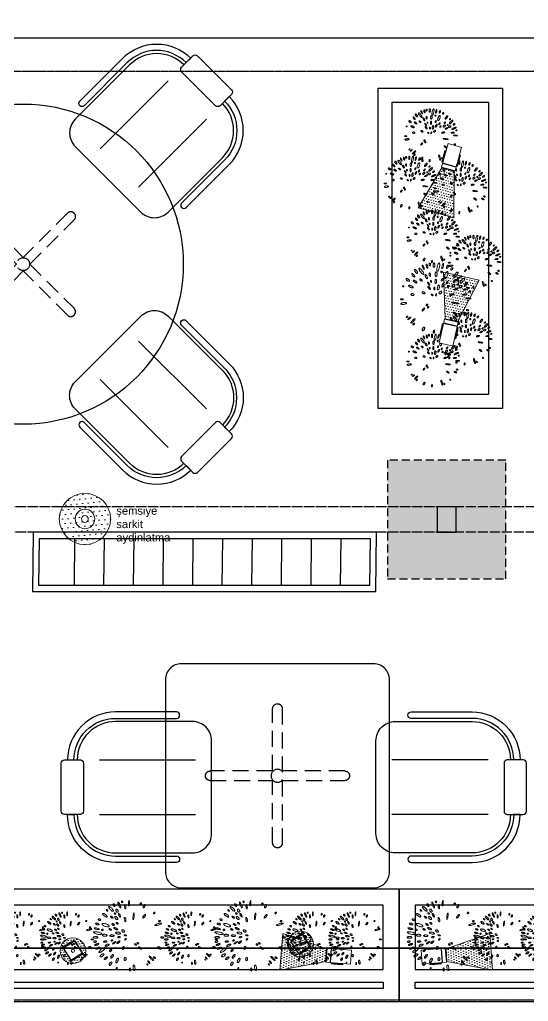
# Model space of a CAD drawing. Header units: millimetres. Extents: x 2562 to 7288, y 778 to 5635.
# Drawn here: x 4990.1 to 5148.9, y 969.2 to 1275.7 of the extents above; entities that cross this region are included whole.
import ezdxf

# ---------------------------------------------------------------- set-up
doc = ezdxf.new("R2010")
doc.units = ezdxf.units.MM
doc.set_wipeout_variables(frame=1)
doc.linetypes.add('HIDDEN', pattern=[0.375, 0.25, -0.125])
doc.linetypes.add('x-ref_base plan 1$0$C2-A104-16$0$HIDDEN', pattern=[0.375, 0.25, -0.125])
for name, color, linetype in [('0-gnl-gor1', 1, 'Continuous'), ('0-gnl-gor2', 6, 'Continuous'), ('0-gnl-gor3', 252, 'Continuous'), ('0-gnl-gor5', 254, 'Continuous'), ('0-gnl-merdiven', 6, 'Continuous'), ('0-gnl-ust', 191, 'HIDDEN'), ('2-tef-aksesuar', 30, 'Continuous'), ('BH-DO-NOTLAR', 12, 'Continuous'), ('yeni string aydinlatma', 30, 'Continuous')]:
    doc.layers.add(name, color=color, linetype=linetype)
doc.layers.add('ONOFF_LI-11', color=7, linetype='Continuous', lineweight=0, true_color=0xcc33a1)
doc.styles.get("Standard").update_dxf_attribs({"font": 'arial.ttf'})
doc.linetypes.add('ZIGZAG', pattern='A,0.00254,-5.08,[131,ltypeshp.shx,S=5.08,R=0,X=-5.08,Y=0],-10.16,[131,ltypeshp.shx,S=5.08,R=180,X=5.08,Y=0],-5.08', length=20.32254)

# ---------------------------------------------------------------- blocks, each defined once
blk = doc.blocks.new('BP_Abelia grandiflora')
at = {"layer": '0-gnl-gor5', "lineweight": 9}
for points in [[(-0.1169, 0.1861, 0.228205), (-0.1179, 0.1848, 0.088786), (-0.1179, 0.181, 0.045809), (-0.1169, 0.177, 0.034018), (-0.1147, 0.1718, 0.034018), (-0.1117, 0.167, 0.045809), (-0.109, 0.1638, 0.088786), (-0.1059, 0.1617, 0.228205), (-0.1043, 0.1617, 0.228205), (-0.1034, 0.163, 0.088786), (-0.1033, 0.1668, 0.045809), (-0.1044, 0.1708, 0.034018), (-0.1066, 0.176, 0.034018), (-0.1095, 0.1808, 0.045809), (-0.1123, 0.184, 0.088786), (-0.1154, 0.1861, 0.228205)], [(-0.0949, 0.2077, 0.206976), (-0.0962, 0.2062, 0.096084), (-0.0969, 0.2021, 0.052894), (-0.0962, 0.1976, 0.039992), (-0.0943, 0.1919, 0.039992), (-0.0914, 0.1866, 0.052894), (-0.0886, 0.183, 0.096084), (-0.0851, 0.1807, 0.206976), (-0.0831, 0.1807, 0.206976), (-0.0818, 0.1821, 0.096084), (-0.0811, 0.1862, 0.052894), (-0.0818, 0.1908, 0.039992), (-0.0837, 0.1965, 0.039992), (-0.0866, 0.2018, 0.052894), (-0.0894, 0.2054, 0.096084), (-0.0929, 0.2077, 0.206976)], [(-0.0624, 0.1861, 0.029169), (-0.0573, 0.1778, 0.03978), (-0.0528, 0.1723, 0.081053), (-0.0476, 0.1685, 0.247796), (-0.0454, 0.1685, 0.247796), (-0.0441, 0.1704, 0.081053), (-0.0445, 0.1768, 0.03978), (-0.0466, 0.1836, 0.029169), (-0.0507, 0.1924, 0.029169), (-0.0558, 0.2006, 0.03978), (-0.0603, 0.2061, 0.081053), (-0.0655, 0.21, 0.247796), (-0.0677, 0.2099, 0.247796), (-0.0689, 0.2081, 0.081053), (-0.0686, 0.2016, 0.03978), (-0.0665, 0.1949, 0.029169)], [(-0.0439, 0.2257, 0.261938), (-0.0448, 0.2249, 0.075007), (-0.0454, 0.2211, 0.035692), (-0.0451, 0.2169, 0.025978), (-0.044, 0.2111, 0.025978), (-0.0423, 0.2055, 0.035692), (-0.0406, 0.2017, 0.075007), (-0.0383, 0.1986, 0.261938), (-0.0372, 0.1982, 0.261938), (-0.0363, 0.199, 0.075007), (-0.0357, 0.2029, 0.035692), (-0.036, 0.2071, 0.025978), (-0.0371, 0.2128, 0.025978), (-0.0388, 0.2184, 0.035692), (-0.0405, 0.2223, 0.075007), (-0.0428, 0.2254, 0.261938)], [(-0.0182, 0.2289, 0.243416), (-0.0193, 0.2281, 0.082852), (-0.0205, 0.2245, 0.04109), (-0.0209, 0.2203, 0.030206), (-0.0205, 0.2146, 0.030206), (-0.0194, 0.209, 0.04109), (-0.018, 0.205, 0.082852), (-0.0159, 0.2019, 0.243416), (-0.0146, 0.2014, 0.243416), (-0.0135, 0.2022, 0.082852), (-0.0123, 0.2058, 0.04109), (-0.012, 0.21, 0.030206), (-0.0124, 0.2157, 0.030206), (-0.0135, 0.2213, 0.04109), (-0.0149, 0.2252, 0.082852), (-0.0169, 0.2284, 0.243416)], [(0.0025, 0.2302, 0.154562), (0.0008, 0.2297, 0.106795), (-0.0008, 0.2278, 0.073326), (-0.0017, 0.2253, 0.059836), (-0.002, 0.222, 0.059836), (-0.0016, 0.2187, 0.073326), (-0.0005, 0.2163, 0.106795), (0.0013, 0.2145, 0.154562), (0.003, 0.214, 0.154562), (0.0046, 0.2146, 0.106795), (0.0063, 0.2165, 0.073326), (0.0072, 0.219, 0.059836), (0.0075, 0.2223, 0.059836), (0.007, 0.2255, 0.073326), (0.0059, 0.228, 0.106795), (0.0042, 0.2298, 0.154562)], [(0.0309, 0.2284, 0.217322), (0.0291, 0.228, 0.092688), (0.0264, 0.2249, 0.049364), (0.0246, 0.2208, 0.036974), (0.023, 0.215, 0.036974), (0.0223, 0.209, 0.049364), (0.0226, 0.2045, 0.092688), (0.024, 0.2006, 0.217322), (0.0255, 0.1996, 0.217322), (0.0273, 0.2, 0.092688), (0.03, 0.2031, 0.049364), (0.0318, 0.2072, 0.036974), (0.0334, 0.213, 0.036974), (0.0341, 0.219, 0.049364), (0.0338, 0.2235, 0.092688), (0.0324, 0.2274, 0.217322)], [(0.0625, 0.2217, 0.256191), (0.0601, 0.2214, 0.077505), (0.0549, 0.2164, 0.037329), (0.0505, 0.2097, 0.027247), (0.0458, 0.1998, 0.027247), (0.0422, 0.1895, 0.037329), (0.0406, 0.1816, 0.077505), (0.0407, 0.1744, 0.256191), (0.0422, 0.1726, 0.256191), (0.0445, 0.1728, 0.077505), (0.0497, 0.1779, 0.037329), (0.0541, 0.1846, 0.027247), (0.0588, 0.1944, 0.027247), (0.0624, 0.2048, 0.037329), (0.0641, 0.2126, 0.077505), (0.0639, 0.2199, 0.256191)], [(0.0872, 0.2131, 0.259831), (0.0859, 0.213, 0.07593), (0.0827, 0.2101, 0.036288), (0.0799, 0.2062, 0.026439), (0.0768, 0.2004, 0.026439), (0.0743, 0.1943, 0.036288), (0.0731, 0.1897, 0.07593), (0.0729, 0.1854, 0.259831), (0.0737, 0.1843, 0.259831), (0.0751, 0.1844, 0.07593), (0.0783, 0.1873, 0.036288), (0.0811, 0.1912, 0.026439), (0.0842, 0.197, 0.026439), (0.0866, 0.203, 0.036288), (0.0879, 0.2077, 0.07593), (0.088, 0.212, 0.259831)], [(0.1147, 0.1991, 0.205663), (0.1132, 0.1993, 0.096491), (0.1103, 0.1979, 0.053352), (0.1077, 0.1954, 0.040391), (0.105, 0.1915, 0.040391), (0.1029, 0.1873, 0.053352), (0.102, 0.1838, 0.096491), (0.1021, 0.1806, 0.205663), (0.103, 0.1793, 0.205663), (0.1046, 0.1791, 0.096491), (0.1075, 0.1806, 0.053352), (0.1101, 0.1831, 0.040391), (0.1128, 0.1869, 0.040391), (0.1148, 0.1912, 0.053352), (0.1158, 0.1946, 0.096491), (0.1157, 0.1979, 0.205663)], [(-0.1584, 0.1599, 0.17972), (-0.1593, 0.158, 0.103229), (-0.1587, 0.1544, 0.062965), (-0.157, 0.151, 0.049171), (-0.1537, 0.1471, 0.049171), (-0.1498, 0.144, 0.062965), (-0.1463, 0.1423, 0.103229), (-0.1427, 0.1419, 0.17972), (-0.1408, 0.1428, 0.17972), (-0.14, 0.1447, 0.103229), (-0.1405, 0.1483, 0.062965), (-0.1423, 0.1518, 0.049171), (-0.1455, 0.1556, 0.049171), (-0.1494, 0.1587, 0.062965), (-0.1529, 0.1604, 0.103229), (-0.1565, 0.1608, 0.17972)], [(-0.1156, 0.1428, 0.225102), (-0.1162, 0.1413, 0.08993), (-0.1152, 0.1376, 0.046807), (-0.1131, 0.134, 0.03484), (-0.1095, 0.1297, 0.03484), (-0.1053, 0.1259, 0.046807), (-0.1018, 0.1236, 0.08993), (-0.0982, 0.1225, 0.225102), (-0.0967, 0.123, 0.225102), (-0.0961, 0.1245, 0.08993), (-0.0971, 0.1282, 0.046807), (-0.0992, 0.1318, 0.03484), (-0.1028, 0.1361, 0.03484), (-0.1069, 0.1399, 0.046807), (-0.1104, 0.1422, 0.08993), (-0.1141, 0.1433, 0.225102)], [(-0.0742, 0.1435, 0.185857), (-0.075, 0.1421, 0.10188), (-0.0748, 0.1393, 0.060594), (-0.0736, 0.1365, 0.046923), (-0.0714, 0.1332, 0.046923), (-0.0686, 0.1304, 0.060594), (-0.066, 0.1288, 0.10188), (-0.0633, 0.1281, 0.185857), (-0.0618, 0.1286, 0.185857), (-0.061, 0.13, 0.10188), (-0.0612, 0.1328, 0.060594), (-0.0623, 0.1357, 0.046923), (-0.0646, 0.1389, 0.046923), (-0.0674, 0.1417, 0.060594), (-0.07, 0.1434, 0.10188), (-0.0727, 0.144, 0.185857)], [(-0.0361, 0.1647, 0.224678), (-0.0373, 0.1636, 0.090084), (-0.0382, 0.1598, 0.046944), (-0.0381, 0.1555, 0.034953), (-0.0369, 0.1499, 0.034953), (-0.035, 0.1445, 0.046944), (-0.0329, 0.1407, 0.090084), (-0.0301, 0.1379, 0.224678), (-0.0285, 0.1376, 0.224678), (-0.0273, 0.1387, 0.090084), (-0.0264, 0.1425, 0.046944), (-0.0265, 0.1468, 0.034953), (-0.0277, 0.1525, 0.034953), (-0.0296, 0.1579, 0.046944), (-0.0317, 0.1617, 0.090084), (-0.0345, 0.1644, 0.224678)], [(-0.0073, 0.1703, 0.208148), (-0.0086, 0.1698, 0.095716), (-0.0104, 0.1674, 0.052486), (-0.0115, 0.1642, 0.039639), (-0.0122, 0.1599, 0.039639), (-0.0122, 0.1556, 0.052486), (-0.0116, 0.1523, 0.095716), (-0.0102, 0.1497, 0.208148), (-0.0089, 0.149, 0.208148), (-0.0075, 0.1495, 0.095716), (-0.0058, 0.1519, 0.052486), (-0.0047, 0.155, 0.039639), (-0.004, 0.1593, 0.039639), (-0.004, 0.1637, 0.052486), (-0.0046, 0.1669, 0.095716), (-0.006, 0.1696, 0.208148)], [(0.0237, 0.1248, 0.221241), (0.0221, 0.1244, 0.091319), (0.0196, 0.1216, 0.048066), (0.0178, 0.1178, 0.035885), (0.0163, 0.1124, 0.035885), (0.0156, 0.1069, 0.048066), (0.0158, 0.1028, 0.091319), (0.017, 0.0992, 0.221241), (0.0183, 0.0982, 0.221241), (0.0199, 0.0986, 0.091319), (0.0224, 0.1014, 0.048066), (0.0241, 0.1052, 0.035885), (0.0256, 0.1105, 0.035885), (0.0263, 0.1161, 0.048066), (0.0262, 0.1202, 0.091319), (0.025, 0.1238, 0.221241)], [(0.0349, 0.1693, 0.191592), (0.0327, 0.169, 0.100474), (0.0295, 0.1664, 0.058435), (0.0271, 0.1626, 0.044925), (0.0251, 0.1571, 0.044925), (0.0241, 0.1513, 0.058435), (0.0242, 0.1468, 0.100474), (0.0257, 0.1429, 0.191592), (0.0274, 0.1416, 0.191592), (0.0296, 0.1419, 0.100474), (0.0328, 0.1445, 0.058435), (0.0352, 0.1483, 0.044925), (0.0372, 0.1538, 0.044925), (0.0382, 0.1596, 0.058435), (0.0381, 0.1641, 0.100474), (0.0366, 0.1679, 0.191592)], [(0.0696, 0.1689, 0.110174), (0.0678, 0.1694, 0.102587), (0.0658, 0.169, 0.093413), (0.0641, 0.1678, 0.08782), (0.0629, 0.1661, 0.08782), (0.0623, 0.164, 0.093413), (0.0624, 0.162, 0.102587), (0.0634, 0.1602, 0.110174), (0.0648, 0.159, 0.110174), (0.0666, 0.1586, 0.102587), (0.0686, 0.159, 0.093413), (0.0703, 0.1601, 0.08782), (0.0716, 0.1619, 0.08782), (0.0722, 0.1639, 0.093413), (0.072, 0.166, 0.102587), (0.0711, 0.1678, 0.110174)], [(0.1041, 0.1589, 0.219849), (0.1013, 0.1592, 0.09181), (0.0958, 0.156, 0.048525), (0.0909, 0.1509, 0.036269), (0.0857, 0.1431, 0.036269), (0.0816, 0.1346, 0.048525), (0.0797, 0.1279, 0.09181), (0.0797, 0.1215, 0.219849), (0.0813, 0.1192, 0.219849), (0.084, 0.119, 0.09181), (0.0896, 0.1222, 0.048525), (0.0944, 0.1273, 0.036269), (0.0997, 0.1351, 0.036269), (0.1038, 0.1435, 0.048525), (0.1057, 0.1503, 0.09181), (0.1057, 0.1567, 0.219849)], [(0.1382, 0.1775, 0.15118), (0.1365, 0.1782, 0.106997), (0.134, 0.1779, 0.074795), (0.1316, 0.1766, 0.061485), (0.1292, 0.1743, 0.061485), (0.1274, 0.1716, 0.074795), (0.1266, 0.169, 0.106997), (0.1268, 0.1664, 0.15118), (0.1278, 0.1649, 0.15118), (0.1295, 0.1642, 0.106997), (0.132, 0.1645, 0.074795), (0.1344, 0.1658, 0.061485), (0.1368, 0.1681, 0.061485), (0.1386, 0.1708, 0.074795), (0.1394, 0.1734, 0.106997), (0.1392, 0.176, 0.15118)], [(0.1675, 0.1451, 0.224459), (0.1656, 0.1458, 0.090164), (0.1609, 0.1447, 0.047015), (0.1562, 0.1421, 0.035012), (0.1506, 0.1377, 0.035012), (0.1457, 0.1326, 0.047015), (0.1427, 0.1282, 0.090164), (0.1412, 0.1236, 0.224459), (0.1418, 0.1216, 0.224459), (0.1437, 0.1209, 0.090164), (0.1484, 0.122, 0.047015), (0.153, 0.1245, 0.035012), (0.1586, 0.129, 0.035012), (0.1635, 0.1341, 0.047015), (0.1665, 0.1385, 0.090164), (0.1681, 0.1431, 0.224459)], [(-0.1882, 0.1194, 0.136055), (-0.1885, 0.1183, 0.10695), (-0.1881, 0.1168, 0.081551), (-0.1873, 0.1156, 0.069671), (-0.1859, 0.1145, 0.069671), (-0.1842, 0.1138, 0.081551), (-0.1827, 0.1137, 0.10695), (-0.1813, 0.1141, 0.136055), (-0.1805, 0.1149, 0.136055), (-0.1802, 0.116, 0.10695), (-0.1805, 0.1174, 0.081551), (-0.1814, 0.1187, 0.069671), (-0.1828, 0.1198, 0.069671), (-0.1844, 0.1204, 0.081551), (-0.1859, 0.1206, 0.10695), (-0.1873, 0.1202, 0.136055)], [(-0.1503, 0.1158, 0.222164), (-0.1506, 0.1139, 0.090991), (-0.1487, 0.1099, 0.047763), (-0.1455, 0.1062, 0.035633), (-0.1404, 0.102, 0.035633), (-0.1348, 0.0986, 0.047763), (-0.1302, 0.0968, 0.090991), (-0.1258, 0.0964, 0.222164), (-0.1242, 0.0973, 0.222164), (-0.1238, 0.0992, 0.090991), (-0.1257, 0.1032, 0.047763), (-0.1289, 0.1069, 0.035633), (-0.134, 0.1111, 0.035633), (-0.1396, 0.1145, 0.047763), (-0.1442, 0.1163, 0.090991), (-0.1486, 0.1167, 0.222164)], [(-0.1458, 0.0585, 0.14574), (-0.1458, 0.0563, 0.107166), (-0.1443, 0.0536, 0.077192), (-0.1418, 0.0515, 0.064269), (-0.1383, 0.05, 0.064269), (-0.1344, 0.0494, 0.077192), (-0.1312, 0.0498, 0.107166), (-0.1285, 0.0512, 0.14574), (-0.1273, 0.0531, 0.14574), (-0.1273, 0.0554, 0.107166), (-0.1288, 0.0581, 0.077192), (-0.1313, 0.0601, 0.064269), (-0.1348, 0.0617, 0.064269), (-0.1387, 0.0623, 0.077192), (-0.1419, 0.0619, 0.107166), (-0.1446, 0.0604, 0.14574)], [(-0.0748, 0.0608, 0.17178), (-0.0753, 0.059, 0.104715), (-0.0743, 0.0561, 0.066124), (-0.0723, 0.0535, 0.052265), (-0.0692, 0.0509, 0.052265), (-0.0655, 0.0491, 0.066124), (-0.0623, 0.0483, 0.104715), (-0.0593, 0.0486, 0.17178), (-0.0578, 0.0498, 0.17178), (-0.0574, 0.0516, 0.104715), (-0.0583, 0.0544, 0.066124), (-0.0603, 0.057, 0.052265), (-0.0635, 0.0596, 0.052265), (-0.0672, 0.0615, 0.066124), (-0.0703, 0.0622, 0.104715), (-0.0733, 0.0619, 0.17178)], [(-0.0318, 0.0896, 0.218092), (-0.0326, 0.0885, 0.092422), (-0.0328, 0.0851, 0.049107), (-0.0319, 0.0815, 0.036758), (-0.0299, 0.077, 0.036758), (-0.0273, 0.0729, 0.049107), (-0.0248, 0.0701, 0.092422), (-0.022, 0.0684, 0.218092), (-0.0205, 0.0685, 0.218092), (-0.0196, 0.0696, 0.092422), (-0.0195, 0.073, 0.049107), (-0.0203, 0.0766, 0.036758), (-0.0223, 0.0811, 0.036758), (-0.025, 0.0852, 0.049107), (-0.0274, 0.088, 0.092422), (-0.0303, 0.0897, 0.218092)], [(-0.0304, 0.1171, 0.270783), (-0.0309, 0.1163, 0.071066), (-0.0307, 0.1129, 0.033234), (-0.0297, 0.1092, 0.024094), (-0.0277, 0.1044, 0.024094), (-0.0252, 0.0997, 0.033234), (-0.0231, 0.0966, 0.071066), (-0.0205, 0.0942, 0.270783), (-0.0196, 0.0941, 0.270783), (-0.019, 0.0949, 0.071066), (-0.0193, 0.0984, 0.033234), (-0.0203, 0.1021, 0.024094), (-0.0223, 0.1069, 0.024094), (-0.0248, 0.1115, 0.033234), (-0.0269, 0.1146, 0.071066), (-0.0294, 0.117, 0.270783)], [(-0.0097, 0.1225, 0.164937), (-0.0107, 0.1219, 0.10574), (-0.0115, 0.1203, 0.068929), (-0.0118, 0.1184, 0.055121), (-0.0115, 0.1159, 0.055121), (-0.0107, 0.1136, 0.068929), (-0.0096, 0.112, 0.10574), (-0.0081, 0.1109, 0.164937), (-0.007, 0.1108, 0.164937), (-0.006, 0.1114, 0.10574), (-0.0051, 0.113, 0.068929), (-0.0049, 0.115, 0.055121), (-0.0051, 0.1174, 0.055121), (-0.006, 0.1197, 0.068929), (-0.007, 0.1213, 0.10574), (-0.0085, 0.1224, 0.164937)], [(0.0052, 0.0784, 0.182227), (0.0039, 0.0779, 0.102698), (0.0023, 0.0761, 0.061989), (0.0013, 0.0736, 0.048238), (0.0008, 0.0702, 0.048238), (0.001, 0.0668, 0.061989), (0.0017, 0.0643, 0.102698), (0.003, 0.0623, 0.182227), (0.0043, 0.0617, 0.182227), (0.0056, 0.0621, 0.102698), (0.0072, 0.064, 0.061989), (0.0082, 0.0665, 0.048238), (0.0087, 0.0698, 0.048238), (0.0085, 0.0732, 0.061989), (0.0079, 0.0758, 0.102698), (0.0065, 0.0778, 0.182227)], [(0.0359, 0.0865, 0.213517), (0.0338, 0.0863, 0.093974), (0.0304, 0.0835, 0.050644), (0.0276, 0.0795, 0.038059), (0.0249, 0.0736, 0.038059), (0.0232, 0.0674, 0.050644), (0.0227, 0.0625, 0.093974), (0.0236, 0.0581, 0.213517), (0.025, 0.0567, 0.213517), (0.0271, 0.0569, 0.093974), (0.0305, 0.0597, 0.050644), (0.0333, 0.0637, 0.038059), (0.036, 0.0696, 0.038059), (0.0377, 0.0759, 0.050644), (0.0382, 0.0807, 0.093974), (0.0373, 0.0851, 0.213517)], [(0.0679, 0.0919, 0.234361), (0.0665, 0.0921, 0.086447), (0.0632, 0.0903, 0.043866), (0.0603, 0.0875, 0.032434), (0.0569, 0.0832, 0.032434), (0.0542, 0.0785, 0.043866), (0.0527, 0.0747, 0.086447), (0.0523, 0.071, 0.234361), (0.053, 0.0698, 0.234361), (0.0544, 0.0696, 0.086447), (0.0576, 0.0714, 0.043866), (0.0606, 0.0742, 0.032434), (0.0639, 0.0785, 0.032434), (0.0667, 0.0832, 0.043866), (0.0681, 0.087, 0.086447), (0.0686, 0.0907, 0.234361)], [(0.0661, 0.1221, 0.181524), (0.0647, 0.1224, 0.10285), (0.0625, 0.1216, 0.062262), (0.0604, 0.12, 0.048498), (0.0583, 0.1175, 0.048498), (0.0568, 0.1145, 0.062262), (0.0561, 0.1121, 0.10285), (0.0562, 0.1097, 0.181524), (0.057, 0.1086, 0.181524), (0.0584, 0.1082, 0.10285), (0.0606, 0.109, 0.062262), (0.0627, 0.1106, 0.048498), (0.0648, 0.1132, 0.048498), (0.0663, 0.1161, 0.062262), (0.067, 0.1186, 0.10285), (0.0669, 0.121, 0.181524)], [(0.094, 0.0995, 0.190551), (0.0926, 0.0999, 0.100739), (0.0901, 0.0991, 0.058823), (0.0878, 0.0973, 0.045281), (0.0853, 0.0945, 0.045281), (0.0834, 0.0913, 0.058823), (0.0825, 0.0885, 0.100739), (0.0824, 0.0859, 0.190551), (0.0832, 0.0847, 0.190551), (0.0846, 0.0843, 0.100739), (0.0871, 0.0852, 0.058823), (0.0894, 0.0869, 0.045281), (0.0919, 0.0897, 0.045281), (0.0938, 0.0929, 0.058823), (0.0947, 0.0957, 0.100739), (0.0948, 0.0983, 0.190551)], [(0.0981, 0.0721, 0.189405), (0.0969, 0.0727, 0.101026), (0.0946, 0.0725, 0.059252), (0.0923, 0.0715, 0.045676), (0.0897, 0.0696, 0.045676), (0.0874, 0.0673, 0.059252), (0.086, 0.0651, 0.101026), (0.0855, 0.0629, 0.189405), (0.0859, 0.0617, 0.189405), (0.087, 0.0611, 0.101026), (0.0893, 0.0613, 0.059252), (0.0916, 0.0623, 0.045676), (0.0943, 0.0642, 0.045676), (0.0966, 0.0665, 0.059252), (0.0979, 0.0686, 0.101026), (0.0985, 0.0709, 0.189405)], [(0.1346, 0.0725, 0.173385), (0.1328, 0.0738, 0.104439), (0.1293, 0.0741, 0.065477), (0.1255, 0.0731, 0.051621), (0.1212, 0.0708, 0.051621), (0.1175, 0.0676, 0.065477), (0.1152, 0.0645, 0.104439), (0.1142, 0.0611, 0.173385), (0.1147, 0.059, 0.173385), (0.1165, 0.0577, 0.104439), (0.1201, 0.0574, 0.065477), (0.1238, 0.0584, 0.051621), (0.1281, 0.0607, 0.051621), (0.1318, 0.0639, 0.065477), (0.1341, 0.067, 0.104439), (0.1351, 0.0704, 0.173385)], [(0.1418, 0.0995, 0.211516), (0.1406, 0.1001, 0.094634), (0.1379, 0.0995, 0.051326), (0.1352, 0.098, 0.038641), (0.132, 0.0955, 0.038641), (0.1293, 0.0925, 0.051326), (0.1277, 0.0899, 0.094634), (0.1269, 0.0872, 0.211516), (0.1274, 0.086, 0.211516), (0.1285, 0.0855, 0.094634), (0.1313, 0.0861, 0.051326), (0.134, 0.0875, 0.038641), (0.1371, 0.0901, 0.038641), (0.1398, 0.0931, 0.051326), (0.1415, 0.0957, 0.094634), (0.1422, 0.0983, 0.211516)], [(0.1594, 0.073, 0.141068), (0.1582, 0.0738, 0.107148), (0.1564, 0.0742, 0.079281), (0.1545, 0.0738, 0.066799), (0.1524, 0.0727, 0.066799), (0.1507, 0.0711, 0.079281), (0.1497, 0.0694, 0.107148), (0.1494, 0.0676, 0.141068), (0.1499, 0.0662, 0.141068), (0.151, 0.0653, 0.107148), (0.1529, 0.065, 0.079281), (0.1548, 0.0654, 0.066799), (0.1569, 0.0665, 0.066799), (0.1586, 0.0681, 0.079281), (0.1596, 0.0698, 0.107148), (0.1598, 0.0716, 0.141068)], [(0.2035, 0.1, 0.241866), (0.2017, 0.1009, 0.08348), (0.1962, 0.1001, 0.041558), (0.1905, 0.0976, 0.030579), (0.1834, 0.0932, 0.030579), (0.1768, 0.088, 0.041558), (0.1726, 0.0835, 0.08348), (0.1699, 0.0786, 0.241866), (0.1702, 0.0766, 0.241866), (0.172, 0.0756, 0.08348), (0.1775, 0.0765, 0.041558), (0.1832, 0.0789, 0.030579), (0.1903, 0.0833, 0.030579), (0.1969, 0.0886, 0.041558), (0.2011, 0.0931, 0.08348), (0.2038, 0.098, 0.241866)], [(0.1873, 0.118, 0.167836), (0.1863, 0.1188, 0.105336), (0.1844, 0.119, 0.067731), (0.1823, 0.1185, 0.053888), (0.18, 0.1173, 0.053888), (0.178, 0.1156, 0.067731), (0.1767, 0.1139, 0.105336), (0.1762, 0.112, 0.167836), (0.1765, 0.1108, 0.167836), (0.1775, 0.1101, 0.105336), (0.1794, 0.1099, 0.067731), (0.1815, 0.1103, 0.053888), (0.1838, 0.1116, 0.053888), (0.1858, 0.1133, 0.067731), (0.1871, 0.1149, 0.105336), (0.1876, 0.1168, 0.167836)], [(0.2153, 0.0698, 0.167894), (0.214, 0.071, 0.105327), (0.2112, 0.0717, 0.067707), (0.2082, 0.0713, 0.053864), (0.2047, 0.0699, 0.053864), (0.2015, 0.0678, 0.067707), (0.1994, 0.0656, 0.105327), (0.1983, 0.063, 0.167894), (0.1986, 0.0612, 0.167894), (0.1999, 0.06, 0.105327), (0.2026, 0.0594, 0.067707), (0.2056, 0.0598, 0.053864), (0.2092, 0.0611, 0.053864), (0.2124, 0.0632, 0.067707), (0.2144, 0.0654, 0.105327), (0.2155, 0.068, 0.167894)], [(-0.2179, 0.0108, 0.226996), (-0.2171, 0.009, 0.089235), (-0.2128, 0.0066, 0.046197), (-0.2076, 0.0053, 0.034337), (-0.2004, 0.0047, 0.034337), (-0.1932, 0.0051, 0.046197), (-0.188, 0.0062, 0.089235), (-0.1836, 0.0085, 0.226996), (-0.1827, 0.0103, 0.226996), (-0.1836, 0.0121, 0.089235), (-0.1878, 0.0145, 0.046197), (-0.1931, 0.0158, 0.034337), (-0.2003, 0.0164, 0.034337), (-0.2075, 0.016, 0.046197), (-0.2127, 0.0149, 0.089235), (-0.217, 0.0126, 0.226996)], [(-0.2157, 0.0401, 0.218506), (-0.2154, 0.0389, 0.092278), (-0.2133, 0.0371, 0.048969), (-0.2106, 0.0359, 0.036642), (-0.2068, 0.0349, 0.036642), (-0.2029, 0.0344, 0.048969), (-0.1999, 0.0346, 0.092278), (-0.1974, 0.0355, 0.218506), (-0.1967, 0.0365, 0.218506), (-0.197, 0.0376, 0.092278), (-0.199, 0.0394, 0.048969), (-0.2017, 0.0406, 0.036642), (-0.2055, 0.0416, 0.036642), (-0.2095, 0.0421, 0.048969), (-0.2124, 0.0419, 0.092278), (-0.215, 0.041, 0.218506)], [(-0.0205, 0.0374, 0.159367), (-0.0211, 0.0362, 0.106385), (-0.0211, 0.0342, 0.071268), (-0.0202, 0.0322, 0.05759), (-0.0187, 0.0301, 0.05759), (-0.0166, 0.0284, 0.071268), (-0.0147, 0.0275, 0.106385), (-0.0127, 0.0273, 0.159367), (-0.0115, 0.0279, 0.159367), (-0.0108, 0.0291, 0.106385), (-0.0109, 0.0311, 0.071268), (-0.0117, 0.0331, 0.05759), (-0.0133, 0.0352, 0.05759), (-0.0153, 0.0369, 0.071268), (-0.0173, 0.0378, 0.106385), (-0.0193, 0.0379, 0.159367)], [(0.012, 0.0369, 0.233435), (0.0111, 0.0368, 0.086805), (0.0093, 0.0354, 0.044155), (0.0079, 0.0333, 0.032669), (0.0064, 0.0302, 0.032669), (0.0053, 0.027, 0.044155), (0.0049, 0.0245, 0.086805), (0.0051, 0.0223, 0.233435), (0.0057, 0.0216, 0.233435), (0.0066, 0.0216, 0.086805), (0.0083, 0.0231, 0.044155), (0.0097, 0.0252, 0.032669), (0.0112, 0.0282, 0.032669), (0.0123, 0.0315, 0.044155), (0.0128, 0.034, 0.086805), (0.0126, 0.0362, 0.233435)], [(0.0453, 0.0441, 0.148782), (0.0434, 0.0454, 0.107096), (0.0403, 0.0456, 0.075846), (0.0371, 0.0447, 0.062692), (0.0338, 0.0425, 0.062692), (0.031, 0.0396, 0.075846), (0.0295, 0.0367, 0.107096), (0.0291, 0.0336, 0.148782), (0.03, 0.0315, 0.148782), (0.0319, 0.0302, 0.107096), (0.035, 0.03, 0.075846), (0.0382, 0.0309, 0.062692), (0.0416, 0.0331, 0.062692), (0.0443, 0.036, 0.075846), (0.0458, 0.0389, 0.107096), (0.0462, 0.042, 0.148782)], [(0.1193, 0.0144, 0.224989), (0.1186, 0.0158, 0.089971), (0.1151, 0.0174, 0.046843), (0.1111, 0.0181, 0.03487), (0.1055, 0.0181, 0.03487), (0.1, 0.0173, 0.046843), (0.096, 0.0161, 0.089971), (0.0928, 0.014, 0.224989), (0.0922, 0.0125, 0.224989), (0.093, 0.0112, 0.089971), (0.0964, 0.0096, 0.046843), (0.1005, 0.0089, 0.03487), (0.1061, 0.0089, 0.03487), (0.1116, 0.0097, 0.046843), (0.1156, 0.0109, 0.089971), (0.1188, 0.0129, 0.224989)], [(0.1513, 0.0468, 0.242243), (0.1503, 0.0477, 0.083327), (0.1468, 0.0483, 0.041444), (0.1429, 0.0479, 0.030488), (0.1377, 0.0467, 0.030488), (0.1327, 0.0448, 0.041444), (0.1293, 0.0429, 0.083327), (0.1267, 0.0404, 0.242243), (0.1265, 0.0392, 0.242243), (0.1274, 0.0382, 0.083327), (0.1309, 0.0377, 0.041444), (0.1348, 0.0381, 0.030488), (0.14, 0.0393, 0.030488), (0.145, 0.0412, 0.041444), (0.1484, 0.0431, 0.083327), (0.151, 0.0456, 0.242243)], [(0.1792, 0.0558, 0.150587), (0.178, 0.0578, 0.107025), (0.1752, 0.0595, 0.075054), (0.1717, 0.06, 0.06178), (0.1675, 0.0595, 0.06178), (0.1636, 0.058, 0.075054), (0.1608, 0.056, 0.107025), (0.1591, 0.0532, 0.150587), (0.1589, 0.0509, 0.150587), (0.1601, 0.0489, 0.107025), (0.163, 0.0472, 0.075054), (0.1664, 0.0467, 0.06178), (0.1706, 0.0472, 0.06178), (0.1745, 0.0487, 0.075054), (0.1773, 0.0507, 0.107025), (0.1791, 0.0535, 0.150587)], [(0.1986, -0.0014, 0.244655), (0.198, -0.0002, 0.082347), (0.1947, 0.0016, 0.040717), (0.1907, 0.0027, 0.02991), (0.185, 0.0033, 0.02991), (0.1794, 0.0032, 0.040717), (0.1752, 0.0026, 0.082347), (0.1718, 0.0011, 0.244655), (0.1711, 0, 0.244655), (0.1716, -0.0013, 0.082347), (0.175, -0.0031, 0.040717), (0.179, -0.0041, 0.02991), (0.1846, -0.0047, 0.02991), (0.1903, -0.0046, 0.040717), (0.1944, -0.004, 0.082347), (0.1979, -0.0026, 0.244655)], [(0.2216, 0.0378, 0.277561), (0.2205, 0.0388, 0.067974), (0.2151, 0.0394, 0.031398), (0.209, 0.0388, 0.0227), (0.2009, 0.0372, 0.0227), (0.1929, 0.0348, 0.031398), (0.1873, 0.0324, 0.067974), (0.1828, 0.0293, 0.277561), (0.1824, 0.0279, 0.277561), (0.1834, 0.0269, 0.067974), (0.1889, 0.0263, 0.031398), (0.1949, 0.0269, 0.0227), (0.203, 0.0285, 0.0227), (0.211, 0.031, 0.031398), (0.2166, 0.0333, 0.067974), (0.2211, 0.0364, 0.277561)], [(0.2238, 0.0126, 0.132495), (0.2234, 0.014, 0.106693), (0.2222, 0.0153, 0.083176), (0.2206, 0.0161, 0.071819), (0.2184, 0.0164, 0.071819), (0.2163, 0.0161, 0.083176), (0.2146, 0.0153, 0.106693), (0.2134, 0.014, 0.132495), (0.213, 0.0126, 0.132495), (0.2134, 0.0112, 0.106693), (0.2146, 0.0098, 0.083176), (0.2163, 0.009, 0.071819), (0.2184, 0.0087, 0.071819), (0.2206, 0.009, 0.083176), (0.2222, 0.0098, 0.106693), (0.2234, 0.0112, 0.132495)], [(-0.0769, -0.0398, 0.241023), (-0.078, -0.0393, 0.083819), (-0.0811, -0.0402, 0.041814), (-0.0843, -0.042, 0.030784), (-0.0881, -0.0451, 0.030784), (-0.0915, -0.0485, 0.041814), (-0.0937, -0.0514, 0.083819), (-0.0949, -0.0545, 0.241023), (-0.0946, -0.0556, 0.241023), (-0.0935, -0.0561, 0.083819), (-0.0903, -0.0552, 0.041814), (-0.0872, -0.0534, 0.030784), (-0.0834, -0.0504, 0.030784), (-0.0799, -0.0469, 0.041814), (-0.0778, -0.044, 0.083819), (-0.0766, -0.0409, 0.241023)], [(-0.0535, -0.0192, 0.151181), (-0.0547, -0.0184, 0.106997), (-0.0568, -0.0183, 0.074794), (-0.0589, -0.0189, 0.061485), (-0.0612, -0.0203, 0.061485), (-0.063, -0.0223, 0.074794), (-0.0641, -0.0242, 0.106997), (-0.0643, -0.0263, 0.151181), (-0.0638, -0.0276, 0.151181), (-0.0625, -0.0284, 0.106997), (-0.0605, -0.0286, 0.074794), (-0.0584, -0.028, 0.061485), (-0.0561, -0.0265, 0.061485), (-0.0542, -0.0246, 0.074794), (-0.0532, -0.0226, 0.106997), (-0.0529, -0.0206, 0.151181)], [(-0.0498, -0.0342, 0.175332), (-0.0509, -0.0338, 0.104088), (-0.0528, -0.0342, 0.064698), (-0.0546, -0.0353, 0.050853), (-0.0565, -0.0372, 0.050853), (-0.058, -0.0395, 0.064698), (-0.0587, -0.0415, 0.104088), (-0.0588, -0.0434, 0.175332), (-0.0582, -0.0444, 0.175332), (-0.0571, -0.0448, 0.104088), (-0.0551, -0.0444, 0.064698), (-0.0533, -0.0433, 0.050853), (-0.0514, -0.0414, 0.050853), (-0.0499, -0.0391, 0.064698), (-0.0492, -0.0371, 0.104088), (-0.0492, -0.0352, 0.175332)], [(0.1367, -0.0488, 0.30054), (0.1364, -0.0476, 0.057112), (0.1318, -0.0445, 0.025448), (0.1262, -0.0419, 0.018256), (0.1183, -0.0389, 0.018256), (0.1101, -0.0366, 0.025448), (0.1041, -0.0354, 0.057112), (0.0985, -0.0353, 0.30054), (0.0976, -0.036, 0.30054), (0.0979, -0.0371, 0.057112), (0.1025, -0.0403, 0.025448), (0.108, -0.0429, 0.018256), (0.116, -0.0458, 0.018256), (0.1242, -0.0482, 0.025448), (0.1302, -0.0493, 0.057112), (0.1358, -0.0495, 0.30054)], [(0.2184, -0.032, 0.290135), (0.2181, -0.0311, 0.062096), (0.2144, -0.0287, 0.028093), (0.2099, -0.0268, 0.020218), (0.2034, -0.0249, 0.020218), (0.1969, -0.0235, 0.028093), (0.192, -0.0229, 0.062096), (0.1876, -0.0232, 0.290135), (0.1869, -0.0239, 0.290135), (0.1872, -0.0249, 0.062096), (0.1909, -0.0273, 0.028093), (0.1954, -0.0291, 0.020218), (0.2018, -0.0311, 0.020218), (0.2084, -0.0325, 0.028093), (0.2132, -0.033, 0.062096), (0.2177, -0.0327, 0.290135)], [(-0.199, -0.0776, 0.203392), (-0.1984, -0.078, 0.097182), (-0.1969, -0.0782, 0.054153), (-0.1953, -0.0778, 0.04109), (-0.1933, -0.077, 0.04109), (-0.1914, -0.0758, 0.054153), (-0.1902, -0.0747, 0.097182), (-0.1895, -0.0733, 0.203392), (-0.1895, -0.0726, 0.203392), (-0.1901, -0.0721, 0.097182), (-0.1916, -0.072, 0.054153), (-0.1932, -0.0723, 0.04109), (-0.1952, -0.0732, 0.04109), (-0.1971, -0.0744, 0.054153), (-0.1983, -0.0755, 0.097182), (-0.199, -0.0768, 0.203392)], [(-0.1913, -0.0915, 0.248362), (-0.1905, -0.0921, 0.080818), (-0.1875, -0.092, 0.039613), (-0.1843, -0.0911, 0.029036), (-0.1802, -0.0893, 0.029036), (-0.1764, -0.087, 0.039613), (-0.1738, -0.085, 0.080818), (-0.1719, -0.0826, 0.248362), (-0.1719, -0.0816, 0.248362), (-0.1728, -0.081, 0.080818), (-0.1758, -0.0811, 0.039613), (-0.1789, -0.082, 0.029036), (-0.183, -0.0838, 0.029036), (-0.1869, -0.0861, 0.039613), (-0.1895, -0.0881, 0.080818), (-0.1913, -0.0905, 0.248362)], [(-0.1769, -0.1172, 0.283742), (-0.1757, -0.1177, 0.065106), (-0.1707, -0.1163, 0.029758), (-0.1657, -0.1138, 0.021464), (-0.1591, -0.1096, 0.021464), (-0.1529, -0.1049, 0.029758), (-0.1488, -0.101, 0.065106), (-0.1457, -0.0969, 0.283742), (-0.1458, -0.0956, 0.283742), (-0.147, -0.0951, 0.065106), (-0.1519, -0.0965, 0.029758), (-0.157, -0.099, 0.021464), (-0.1636, -0.1032, 0.021464), (-0.1698, -0.1079, 0.029758), (-0.1739, -0.1118, 0.065106), (-0.177, -0.1159, 0.283742)], [(-0.1656, -0.1316, 0.178273), (-0.1645, -0.1322, 0.103522), (-0.1623, -0.1319, 0.063533), (-0.1602, -0.1309, 0.049718), (-0.1579, -0.129, 0.049718), (-0.156, -0.1267, 0.063533), (-0.155, -0.1246, 0.103522), (-0.1547, -0.1224, 0.178273), (-0.1553, -0.1213, 0.178273), (-0.1564, -0.1207, 0.103522), (-0.1586, -0.121, 0.063533), (-0.1606, -0.122, 0.049718), (-0.163, -0.1239, 0.049718), (-0.1648, -0.1262, 0.063533), (-0.1659, -0.1283, 0.103522), (-0.1662, -0.1305, 0.178273)], [(0.1147, -0.1173, 0.230196), (0.1152, -0.1159, 0.088039), (0.1142, -0.1123, 0.045175), (0.1121, -0.1087, 0.033499), (0.1085, -0.1045, 0.033499), (0.1044, -0.1007, 0.045175), (0.101, -0.0984, 0.088039), (0.0974, -0.0972, 0.230196), (0.096, -0.0977, 0.230196), (0.0955, -0.0991, 0.088039), (0.0965, -0.1027, 0.045175), (0.0986, -0.1063, 0.033499), (0.1021, -0.1105, 0.033499), (0.1062, -0.1143, 0.045175), (0.1097, -0.1166, 0.088039), (0.1132, -0.1178, 0.230196)], [(0.1774, -0.124, 0.195041), (0.1777, -0.1223, 0.099565), (0.1765, -0.1193, 0.057161), (0.1742, -0.1165, 0.043768), (0.1706, -0.1136, 0.043768), (0.1665, -0.1114, 0.057161), (0.1631, -0.1103, 0.099565), (0.1599, -0.1104, 0.195041), (0.1585, -0.1114, 0.195041), (0.1581, -0.113, 0.099565), (0.1593, -0.1161, 0.057161), (0.1616, -0.1188, 0.043768), (0.1652, -0.1217, 0.043768), (0.1693, -0.1239, 0.057161), (0.1727, -0.125, 0.099565), (0.176, -0.1249, 0.195041)], [(0.1909, -0.1037, 0.147171), (0.1914, -0.1021, 0.107141), (0.191, -0.0999, 0.076557), (0.1897, -0.0979, 0.06352), (0.1876, -0.096, 0.06352), (0.185, -0.0946, 0.076557), (0.1827, -0.0942, 0.107141), (0.1805, -0.0946, 0.147171), (0.1792, -0.0956, 0.147171), (0.1787, -0.0972, 0.107141), (0.1791, -0.0994, 0.076557), (0.1804, -0.1014, 0.06352), (0.1825, -0.1033, 0.06352), (0.1851, -0.1046, 0.076557), (0.1874, -0.1051, 0.107141), (0.1896, -0.1047, 0.147171)], [(-0.1142, -0.1767, 0.183113), (-0.1122, -0.1774, 0.102503), (-0.1087, -0.1765, 0.061647), (-0.1053, -0.1744, 0.047913), (-0.1016, -0.1708, 0.047913), (-0.0987, -0.1666, 0.061647), (-0.0972, -0.1628, 0.102503), (-0.097, -0.1592, 0.183113), (-0.098, -0.1573, 0.183113), (-0.1, -0.1566, 0.102503), (-0.1036, -0.1575, 0.061647), (-0.107, -0.1596, 0.047913), (-0.1107, -0.1632, 0.047913), (-0.1136, -0.1675, 0.061647), (-0.1151, -0.1712, 0.102503), (-0.1153, -0.1749, 0.183113)], [(0.044, -0.2073, 0.280106), (0.0452, -0.2064, 0.066799), (0.0464, -0.2004, 0.030719), (0.0465, -0.1937, 0.022187), (0.0456, -0.1846, 0.022187), (0.0439, -0.1755, 0.030719), (0.0419, -0.1692, 0.066799), (0.0391, -0.1638, 0.280106), (0.0377, -0.1632, 0.280106), (0.0365, -0.1642, 0.066799), (0.0352, -0.1701, 0.030719), (0.0352, -0.1768, 0.022187), (0.0361, -0.1859, 0.022187), (0.0378, -0.195, 0.030719), (0.0397, -0.2014, 0.066799), (0.0425, -0.2067, 0.280106)], [(0.1179, -0.1776, 0.145133), (0.1188, -0.1766, 0.107172), (0.1193, -0.1748, 0.077462), (0.119, -0.1729, 0.06459), (0.1181, -0.1708, 0.06459), (0.1167, -0.1689, 0.077462), (0.1151, -0.1678, 0.107172), (0.1134, -0.1674, 0.145133), (0.112, -0.1677, 0.145133), (0.1111, -0.1687, 0.107172), (0.1107, -0.1705, 0.077462), (0.1109, -0.1724, 0.06459), (0.1118, -0.1745, 0.06459), (0.1132, -0.1763, 0.077462), (0.1148, -0.1775, 0.107172), (0.1166, -0.1779, 0.145133)], [(-0.0475, -0.2051, 0.205061), (-0.0462, -0.205, 0.096676), (-0.044, -0.2033, 0.053564), (-0.0423, -0.2008, 0.040575), (-0.0407, -0.1971, 0.040575), (-0.0397, -0.1932, 0.053564), (-0.0396, -0.1902, 0.096676), (-0.0402, -0.1875, 0.205061), (-0.0412, -0.1866, 0.205061), (-0.0426, -0.1867, 0.096676), (-0.0447, -0.1884, 0.053564), (-0.0464, -0.1909, 0.040575), (-0.048, -0.1946, 0.040575), (-0.049, -0.1985, 0.053564), (-0.0492, -0.2015, 0.096676), (-0.0485, -0.2042, 0.205061)], [(0.0611, -0.2028, 0.150975), (0.0622, -0.2021, 0.107007), (0.0631, -0.2003, 0.074884), (0.0633, -0.1983, 0.061587), (0.0629, -0.1959, 0.061587), (0.0618, -0.1936, 0.074884), (0.0605, -0.1921, 0.107007), (0.0589, -0.1911, 0.150975), (0.0575, -0.1911, 0.150975), (0.0564, -0.1919, 0.107007), (0.0555, -0.1936, 0.074884), (0.0553, -0.1956, 0.061587), (0.0557, -0.1981, 0.061587), (0.0568, -0.2003, 0.074884), (0.0581, -0.2019, 0.107007), (0.0597, -0.2028, 0.150975)]]:
    blk.add_lwpolyline(points, format="xyb", close=True, dxfattribs=at)
blk = doc.blocks.new('M02-b')
at = {"layer": '0-gnl-gor3', "ltscale": 3}
for points in [[(-50, -39.03), (-50, -0.13), (50, -0.13), (50, -39.03)], [(-45.6, -34.63), (-45.6, -4.53), (45.6, -4.53), (45.6, -34.63)]]:
    blk.add_lwpolyline(points, close=True, dxfattribs=at)
at = {"layer": '0-gnl-gor1', "xscale": 37.49999999999893, "yscale": 37.49999999999893, "zscale": 37.49999999999893, "rotation": 99.98892723751042}
blk.add_blockref('BP_Abelia grandiflora', (35.39, -21.84), dxfattribs=at)
at = {"layer": '0-gnl-gor3', "rotation": 99.98892723751042}
for p, xscale, yscale, zscale in [((4.55, -8.88), 37.49999999999893, 37.49999999999893, 37.49999999999893), ((28.59, -11.66, 730.38), 37.49999999999893, 37.49999999999893, 37.49999999999893), ((-18.68, -13.31, 730.38), 37.49999999999893, 37.49999999999893, 37.49999999999893), ((16.01, -21.09), 49.99999999999854, 49.99999999999854, 49.99999999999854), ((-3.36, -21.84), 37.49999999999893, 37.49999999999893, 37.49999999999893), ((-34.94, -22.54, 730.38), 37.49999999999893, 37.49999999999893, 37.49999999999893), ((-20.17, -28.93, 339.94), 37.49999999999893, 37.49999999999893, 37.49999999999893)]:
    blk.add_blockref('BP_Abelia grandiflora', p, dxfattribs=dict(at, xscale=xscale, yscale=yscale, zscale=zscale))
blk = doc.blocks.new('LI-11')
blk.add_wipeout([(-2.2, 3.19), (2.2, 3.19), (2.2, 0.81), (2.56, 0.81), (2.56, -2.83), (2.41, -2.83), (2.41, -2.56), (2.2, -2.56), (2.2, -4.41), (2, -4.61), (-2, -4.61), (-2.2, -4.41), (-2.2, -2.61), (-2.4, -2.61), (-2.4, -2.83), (-2.55, -2.83), (-2.56, 0.81), (-2.2, 0.81)]).dxf.layer = 'ONOFF_LI-11'
at = {"layer": 'ONOFF_LI-11', "ltscale": 3, "true_color": 0xf4cd0b}
h = blk.add_hatch(dxfattribs=at)
h.set_pattern_fill('DOTS', color=40, scale=0.5)
h.paths.add_polyline_path([(-5.75, -18.62), (5.75, -18.62), (2, -4.61), (-2, -4.61)])
at = {"layer": 'ONOFF_LI-11', "color": 251, "ltscale": 3}
for p, q in [((-2.2, 0.81), (-2.56, 0.81)), ((-2.56, 0.81), (-2.56, -0.81)), ((2.2, 0.81), (2.56, 0.81)), ((2.56, 0.81), (2.56, -0.81)), ((-2.2, -0.81), (-2.39, -0.81)), ((2.2, -0.81), (2.39, -0.81)), ((2.41, -1.95), (2.56, -1.95))]:
    blk.add_line(p, q, dxfattribs=at)
at = {"layer": 'ONOFF_LI-11', "ltscale": 3}
for points in [[(2.2, -4.41), (2.2, 3.19), (-2.2, 3.19), (-2.2, -4.41)], [(-2.2, -3.06), (2.2, -3.06)], [(-2.2, -3.21), (2.2, -3.21)], [(-2.2, -4.41), (2.2, -4.41)], [(-2, -4.61), (-2.2, -4.41)], [(-2, -4.61), (2, -4.61)], [(-2, -4.61), (2, -4.61)], [(2, -4.61), (2.2, -4.41)]]:
    blk.add_lwpolyline(points, dxfattribs=at)
at = {"layer": 'ONOFF_LI-11', "color": 251, "ltscale": 3}
for points in [[(-2.56, -1.95), (-2.56, 0.81)], [(-2.41, -1.95), (-2.38, 0.81)], [(2.41, -1.95), (2.38, 0.81)], [(2.56, -1.95), (2.56, 0.81)]]:
    blk.add_lwpolyline(points, dxfattribs=at)
for points in [[(-2.55, -2.83), (-2.4, -2.83), (-2.4, -1.95), (-2.55, -1.95)], [(-2.4, -2.21), (-2.2, -2.21), (-2.2, -2.61), (-2.4, -2.61)], [(2.2, -2.26), (2.41, -2.26), (2.41, -2.56), (2.2, -2.56)], [(2.41, -1.95), (2.56, -1.95), (2.56, -2.83), (2.41, -2.83)]]:
    blk.add_lwpolyline(points, close=True, dxfattribs=at)
at = {"layer": 'ONOFF_LI-11', "color": 40, "ltscale": 3, "true_color": 0xf4cd0b}
blk.add_lwpolyline([(-5.75, -18.62), (5.75, -18.62), (2, -4.61), (-2, -4.61), (-5.75, -18.62)], dxfattribs=at)
blk = doc.blocks.new('M01-a')
at = {"layer": '0-gnl-gor3'}
blk.add_lwpolyline([(-75, 0), (75, 0), (75, 35), (-75, 35), (-75, 0)], dxfattribs=at)
for points in [[(-70, 10), (70, 10), (70, 30), (-70, 30)], [(-70, 6), (70, 6), (70, 4), (-70, 4)]]:
    blk.add_lwpolyline(points, close=True, dxfattribs=at)
at = {"layer": '0-gnl-gor3', "rotation": 99.98892723751042}
for p, xscale, yscale, zscale in [((-60.99, 20.44), 49.99999999999857, 49.99999999999857, 49.99999999999857), ((-8.99, 20.44), 49.99999999999857, 49.99999999999857, 49.99999999999857), ((28.95, 20.44), 49.99999999999857, 49.99999999999857, 49.99999999999857), ((-43.06, 19.69), 37.49999999999898, 37.49999999999898, 37.49999999999898), ((-28.36, 19.69), 37.49999999999898, 37.49999999999898, 37.49999999999898), ((10.39, 19.69), 37.49999999999898, 37.49999999999898, 37.49999999999898), ((48.34, 19.69), 37.49999999999898, 37.49999999999898, 37.49999999999898), ((61.66, 19.69), 37.49999999999898, 37.49999999999898, 37.49999999999898)]:
    blk.add_blockref('BP_Abelia grandiflora', p, dxfattribs=dict(at, xscale=xscale, yscale=yscale, zscale=zscale))
blk = doc.blocks.new('x-ref_base plan 1$0$sandalye')
for points in [[(4722.04, 1434.53, 0.414214), (4721.04, 1435.53), (4706.04, 1435.53, 0.414214), (4705.04, 1434.53), (4705.04, 1429.53, 0.414214), (4706.04, 1428.53), (4721.04, 1428.53, 0.414214), (4722.04, 1429.53)], [(4690.04, 1399.53), (4690.04, 1418.53, -0.414214), (4705.04, 1433.53), (4705.04, 1431.53, 0.414214), (4692.04, 1418.53), (4692.04, 1399.53, -1)], [(4737.04, 1399.53), (4737.04, 1418.53, 0.414214), (4722.04, 1433.53), (4722.04, 1431.53, -0.414214), (4735.04, 1418.53), (4735.04, 1399.53, 1)]]:
    blk.add_lwpolyline(points, format="xyb", close=True)
blk.add_lwpolyline([(4722.04, 1430.53, -0.414214), (4734.04, 1418.53), (4734.04, 1394.53, -0.414214), (4728.04, 1388.53), (4699.04, 1388.53, -0.414214), (4693.04, 1394.53), (4693.04, 1418.53, -0.414214), (4705.04, 1430.53)], format="xyb")
for points in [[(4705.04, 1423.53), (4705.04, 1393.53)], [(4722.04, 1423.53), (4722.04, 1393.53)]]:
    blk.add_lwpolyline(points)
blk.add_arc((4736.04, 1399.53), 1, 180, 0)
blk = doc.blocks.new('x-ref_base plan 1$0$masa sandalye kara masa')
blk.add_lwpolyline([(4484.12, 1341.93), (4544.12, 1341.93, -0.414214), (4549.12, 1336.93), (4549.12, 1276.93, -0.414214), (4544.12, 1271.93), (4484.12, 1271.93, -0.414214), (4479.12, 1276.93), (4479.12, 1336.93, -0.414214)], format="xyb", close=True)
at = {"linetype": 'x-ref_base plan 1$0$C2-A104-16$0$HIDDEN', "ltscale": 20}
for points in [[(4515.62, 1308.43), (4515.62, 1327.93, 0.414214), (4514.12, 1329.43), (4514.12, 1329.43, 0.414214), (4512.62, 1327.93), (4512.62, 1308.43)], [(4512.62, 1305.43), (4493.12, 1305.43, -0.414214), (4491.62, 1306.93), (4491.62, 1306.93, -0.414214), (4493.12, 1308.43), (4512.62, 1308.43)], [(4515.62, 1308.43), (4535.12, 1308.43, -0.414214), (4536.62, 1306.93), (4536.62, 1306.93, -0.414214), (4535.12, 1305.43), (4515.62, 1305.43)], [(4512.62, 1305.43), (4512.62, 1285.93, 0.414214), (4514.12, 1284.43), (4514.12, 1284.43, 0.414214), (4515.62, 1285.93), (4515.62, 1305.43)]]:
    blk.add_lwpolyline(points, format="xyb", dxfattribs=at)
blk.add_circle((4514.12, 1306.93), 2, dxfattribs=at)
blk = doc.blocks.new('FU12')
at = {"linetype": 'x-ref_base plan 1$0$C2-A104-16$0$HIDDEN', "ltscale": 20}
for points in [[(-2.12, 0), (-15.91, 13.79, -0.414214), (-15.91, 15.91), (-15.91, 15.91, -0.414214), (-13.79, 15.91), (0, 2.12)], [(2.12, 0), (15.91, 13.79, 0.414214), (15.91, 15.91), (15.91, 15.91, 0.414214), (13.79, 15.91), (0, 2.12)], [(-2.12, 0), (-15.91, -13.79, 0.414214), (-15.91, -15.91), (-15.91, -15.91, 0.414214), (-13.79, -15.91), (0, -2.12)], [(2.12, 0), (15.91, -13.79, -0.414214), (15.91, -15.91), (15.91, -15.91, -0.414214), (13.79, -15.91), (0, -2.12)]]:
    blk.add_lwpolyline(points, format="xyb", dxfattribs=at)
blk.add_circle((0, 0), 50)
blk.add_circle((0, 0), 2, dxfattribs=at)
blk = doc.blocks.new('150327 OUTDOR')
at = {"xscale": -1}
for name, p, rotation in [('x-ref_base plan 1$0$sandalye', (-49117.71, -25035.2, -6.7), 315), ('x-ref_base plan 1$0$masa sandalye kara masa', (-55930.06, -19599.72, -15.81), 180), ('x-ref_base plan 1$0$sandalye', (-50047.96, -16196.68, -15.81), 90)]:
    blk.add_blockref(name, p, dxfattribs=dict(at, rotation=rotation))
blk.add_blockref('FU12', (-51495.34, -20746.88, -6.7))
for p, rotation in [((-49117.71, -16458.56, -6.7), 225.0000000000003), ((-52773.71, -16196.68, -15.81), 270)]:
    blk.add_blockref('x-ref_base plan 1$0$sandalye', p, dxfattribs=dict(rotation=rotation))
blk = doc.blocks.new('ısıtıcı')
at = {"color": 30, "ltscale": 3}
for p, q in [((-72116.35, -19047.41), (-72116.38, -19032.91)), ((-72106.35, -19047.39), (-72106.38, -19032.89)), ((-72096.35, -19047.36), (-72096.38, -19032.86)), ((-72086.35, -19047.34), (-72086.38, -19032.84)), ((-72076.35, -19047.32), (-72076.38, -19032.82)), ((-72066.35, -19047.3), (-72066.38, -19032.8)), ((-72056.35, -19047.27), (-72056.38, -19032.77)), ((-72046.35, -19047.25), (-72046.38, -19032.75)), ((-72036.35, -19047.23), (-72036.38, -19032.73)), ((-72026.35, -19047.21), (-72026.38, -19032.71))]:
    blk.add_line(p, q, dxfattribs=at)
for points in [[(-72014.39, -19030.68), (-72014.34, -19049.18), (-72130.34, -19049.44), (-72130.39, -19030.94)], [(-72016.38, -19032.68), (-72016.35, -19047.18), (-72128.35, -19047.44), (-72128.38, -19032.94)]]:
    blk.add_lwpolyline(points, close=True, dxfattribs=at)
blk = doc.blocks.new('STRING LIGHT')
at = {"layer": 'ONOFF_LI-11', "ltscale": 3, "true_color": 0xf4cd0b}
h = blk.add_hatch(dxfattribs=at)
h.set_pattern_fill('DOTS', color=40, scale=0.5, angle=122.183569)
edge = h.paths.add_edge_path()
edge.add_arc((-61887.93, -18703.99), 4, 0, 360)
h.paths.add_polyline_path([(-61890.96, -18703.24), (-61888.62, -18706.96), (-61884.89, -18704.62), (-61887.37, -18700.97)], flags=16)
at = {"layer": '2-tef-aksesuar', "ltscale": 0.4, "elevation": 555.59}
blk.add_lwpolyline([(-61890.96, -18703.24), (-61888.62, -18706.96), (-61884.89, -18704.62), (-61887.37, -18700.97)], close=True, dxfattribs=at)
at = {"layer": 'ONOFF_LI-11', "color": 251, "ltscale": 3}
for p, q in [((-61890.83, -18702.74, 555.59), (-61889.46, -18701.87, 555.59)), ((-61890.64, -18703.04, 555.59), (-61890.83, -18702.74, 555.59)), ((-61889.27, -18702.17, 555.59), (-61889.38, -18702.01, 555.59)), ((-61888.41, -18701.39, 555.59), (-61888.49, -18701.26, 555.59)), ((-61886.93, -18705.9, 555.59), (-61886.82, -18706.06, 555.59)), ((-61888.3, -18706.76, 555.59), (-61888.11, -18707.06, 555.59)), ((-61888.11, -18707.06, 555.59), (-61886.74, -18706.2, 555.59))]:
    blk.add_line(p, q, dxfattribs=at)
at = {"layer": 'ONOFF_LI-11', "ltscale": 3, "elevation": 555.59}
for points in [[(-61887.41, -18701), (-61890.96, -18703.24), (-61888.62, -18706.96), (-61885.06, -18704.72)], [(-61885.06, -18704.72), (-61887.41, -18701)], [(-61887.13, -18701.06), (-61887.41, -18701)], [(-61885.02, -18704.7), (-61887.37, -18700.97)], [(-61884.89, -18704.62), (-61887.24, -18700.89)], [(-61885, -18704.45), (-61887.13, -18701.06)], [(-61885, -18704.45), (-61887.13, -18701.06)], [(-61885, -18704.45), (-61885.06, -18704.72)]]:
    blk.add_lwpolyline(points, dxfattribs=at)
at = {"layer": 'ONOFF_LI-11', "color": 251, "ltscale": 3, "elevation": 555.59}
for points in [[(-61888.49, -18701.26), (-61890.83, -18702.74)], [(-61888.41, -18701.39), (-61890.74, -18702.89)], [(-61885.85, -18705.46), (-61888.2, -18706.91)], [(-61885.77, -18705.59), (-61888.11, -18707.06)]]:
    blk.add_lwpolyline(points, dxfattribs=at)
for points in [[(-61888.41, -18701.39), (-61888.49, -18701.26), (-61887.75, -18700.8), (-61887.67, -18700.92)], [(-61888.05, -18701.4), (-61888.16, -18701.23), (-61887.9, -18701.07), (-61887.79, -18701.24)], [(-61885.03, -18705.12), (-61885.11, -18704.99), (-61885.85, -18705.46), (-61885.77, -18705.59)], [(-61885.64, -18705.32), (-61885.74, -18705.15), (-61885.41, -18704.94), (-61885.3, -18705.11)]]:
    blk.add_lwpolyline(points, close=True, dxfattribs=at)
at = {"layer": 'ONOFF_LI-11', "color": 40, "ltscale": 3, "true_color": 0xf4cd0b}
for radius in [4, 0.523]:
    blk.add_circle((-61887.93, -18703.99), radius, dxfattribs=at)
blk = doc.blocks.new('semsiye sarkit ayd')
at = {"layer": 'ONOFF_LI-11', "ltscale": 3, "true_color": 0xf4cd0b}
h = blk.add_hatch(dxfattribs=at)
h.set_pattern_fill('DOTS', color=40, angle=122.1836)
h.set_pattern_definition([(122.1835691, (73043.6063, 16566.442), (-1.7663521, -0.173768728), [0, -1.5875])])
edge = h.paths.add_edge_path()
edge.add_arc((-50732.24, -20841.53), 8, 0, 360)
h.paths.add_polyline_path([(-50733.58, -20841.26), (-50732.42, -20842.98), (-50730.66, -20841.63), (-50732.06, -20840.06)], flags=16)
at = {"layer": 'ONOFF_LI-11', "color": 40, "ltscale": 3, "true_color": 0xf4cd0b}
for radius in [8, 3.05, 1.05]:
    blk.add_circle((-50732.24, -20841.53, 1382.9), radius, dxfattribs=at)
at = {"layer": 'ONOFF_LI-11', "color": 40, "ltscale": 3, "true_color": 0xf4cd0b, "insert": (-50722.45, -20837.71, 674.77), "char_height": 2.5, "attachment_point": 1}
blk.add_mtext_dynamic_manual_height_columns('şemsiye\\Psarkit \\Paydinlatma', width=17.9411, gutter_width=12.5, heights=[0], dxfattribs=at)

msp = doc.modelspace()

# ---------------------------------------------------------------- hatches: boundary and pattern name
at = {"layer": '2-tef-aksesuar', "ltscale": 0.4}
h = msp.add_hatch(color=41, dxfattribs=at)
h.dxf.hatch_style = 1
h.paths.add_polyline_path([(5104.89, 1101.12), (5141.89, 1101.12), (5141.89, 1138.12), (5104.89, 1138.12)])
h = msp.add_hatch(color=252, dxfattribs=at)
h.dxf.hatch_style = 1
h.paths.add_polyline_path([(5120.39, 1115.62), (5126.39, 1115.62), (5126.39, 1123.62), (5120.39, 1123.62)])

# ---------------------------------------------------------------- linework, layer by layer
at = {"layer": '0-gnl-gor5', "linetype": 'HIDDEN', "ltscale": 5}
for p, q in [((6030.67, 1123.62), (4268.29, 1123.62, -730.38)), ((6030.67, 1115.62), (4268.29, 1115.62, -730.38))]:
    msp.add_line(p, q, dxfattribs=at)
at = {"layer": '0-gnl-merdiven'}
msp.add_line((4601.29, 1270.02), (5212.59, 1270.02), dxfattribs=at)
at = {"layer": '0-gnl-ust', "ltscale": 0.4}
for p, q in [((4262.29, 1259.62, -730.38), (6036.67, 1259.62)), ((4262.29, 969.62, -730.38), (6036.67, 969.62))]:
    msp.add_line(p, q, dxfattribs=at)
at = {"layer": 'BH-DO-NOTLAR', "linetype": 'HIDDEN', "ltscale": 10}
for p, q in [((5123.39, 1123.62), (4265.29, 1123.62, -730.38)), ((5533.23, 1123.62, -206.15), (5123.39, 1123.62)), ((5123.39, 1115.62), (4265.29, 1115.62, -730.38)), ((5533.23, 1115.62, -206.15), (5123.39, 1115.62))]:
    msp.add_line(p, q, dxfattribs=at)
msp.add_lwpolyline([(5104.89, 1101.12), (5141.89, 1101.12), (5141.89, 1138.12), (5104.89, 1138.12)], close=True, dxfattribs=at)
at = {"layer": 'BH-DO-NOTLAR', "ltscale": 3}
msp.add_lwpolyline([(5120.39, 1115.62), (5126.39, 1115.62), (5126.39, 1123.62), (5120.39, 1123.62)], close=True, dxfattribs=at)

# ---------------------------------------------------------------- block references
at = {"color": 12, "extrusion": (-0.382694, 0.028682, 0.92343), "xscale": -1, "rotation": 274.0880106665838}
msp.add_blockref('ısıtıcı', (12373.13, 77661.98, -2275.9), dxfattribs=at)
at = {"layer": '0-gnl-gor3', "rotation": 270}
msp.add_blockref('M02-b', (5141.02, 1204.3), dxfattribs=at)
at = {"layer": 'ONOFF_LI-11'}
msp.add_blockref('semsiye sarkit ayd', (55742.69, 21961.32, -1382.9), dxfattribs=at)
at = {"layer": 'ONOFF_LI-11', "rotation": 265.6356079686688}
msp.add_blockref('LI-11', (5090.36, 983.21, 1382.9), dxfattribs=at)
at = {"layer": 'ONOFF_LI-11', "xscale": -1, "rotation": 94.36439203130732}
msp.add_blockref('LI-11', (5118.76, 983.21, 1382.9), dxfattribs=at)
at = {"layer": 'yeni string aydinlatma'}
msp.add_blockref('STRING LIGHT', (66894.62, 19688.96, 1382.9), dxfattribs=at)

# ---------------------------------------------------------------- next in the draw order: linework, layer by layer
at = {"layer": 'yeni string aydinlatma', "linetype": 'ZIGZAG', "ltscale": 0.01, "const_width": 0.5, "elevation": 1382.9}
msp.add_lwpolyline([(4958.56, 985.76), (5258.56, 985.76)], dxfattribs=at)

# ---------------------------------------------------------------- next in the draw order: block references
at = {"layer": '0-gnl-gor3'}
for p in [(5033.56, 969.16, 1382.9), (5183.56, 969.16, 1382.9)]:
    msp.add_blockref('M01-a', p, dxfattribs=at)
at = {"layer": 'ONOFF_LI-11'}
for p, rotation in [((5125.09, 1233.33, -132.8), 344.4373167816109), ((5123.93, 1177.39, 1460.75), 167.4242550966305)]:
    msp.add_blockref('LI-11', p, dxfattribs=dict(at, rotation=rotation))
at = {"layer": 'yeni string aydinlatma'}
msp.add_blockref('STRING LIGHT', (66965.74, 19691.02, 1382.9), dxfattribs=at)

# ---------------------------------------------------------------- next in the draw order: block references
at = {"layer": '0-gnl-gor2'}
msp.add_blockref('150327 OUTDOR', (56486.51, 21946.25), dxfattribs=at)

doc.saveas('drawing.dxf')
